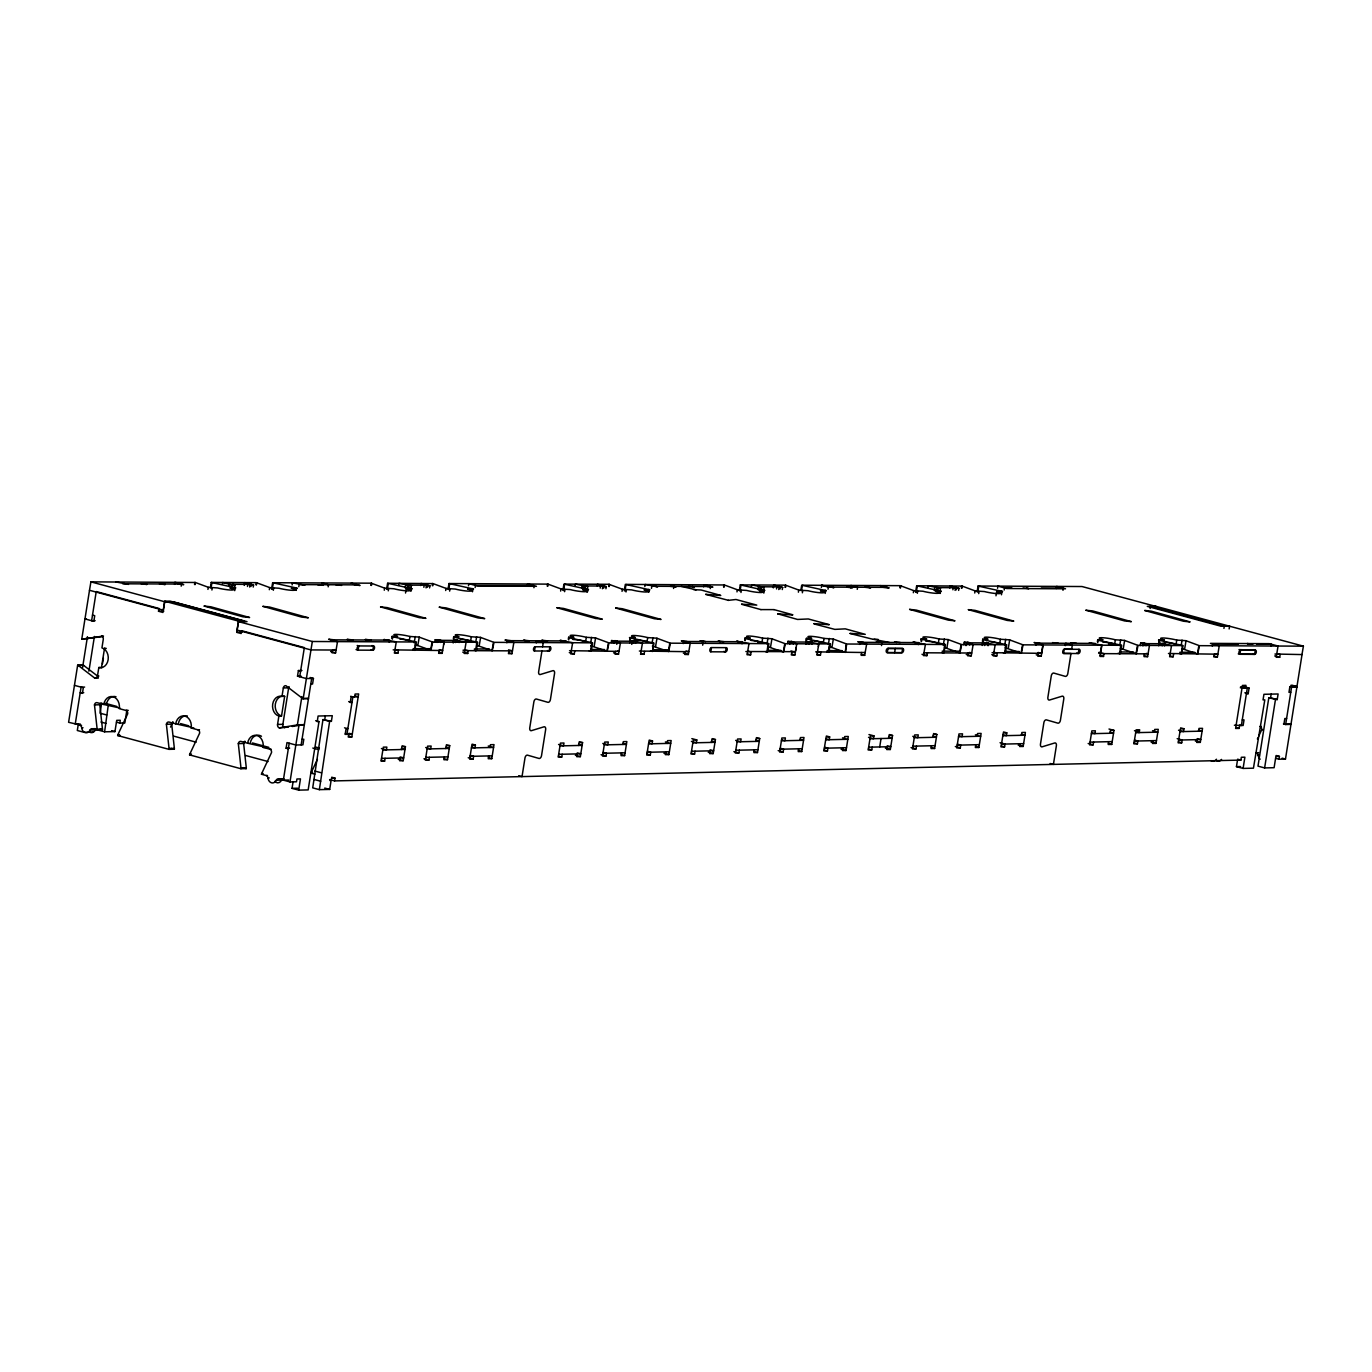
<?xml version="1.0" encoding="UTF-8"?>
<svg xmlns="http://www.w3.org/2000/svg" width="1372" height="1372" viewBox="0 0 1372 1372"><rect width="100%" height="100%" fill="white"/><g stroke="black" fill="none" stroke-linecap="round" stroke-linejoin="round"><path stroke-width="1.5" d="M97.961 730.024L104.615 731.808L108.337 704.693M329.589 779.57L334.562 780.908L335.008 778.113L331.475 778.181L329.692 789.415L319.367 789.655L312.713 787.871L322.969 719.58L331.389 721.329L332.281 715.704L318.098 716.03L317.224 721.655L318.99 721.603L308.168 789.912L298.702 790.135L292.047 788.334L293.059 782.023M319.367 789.655L329.623 721.363L331.389 721.329M98.492 676.773L83.572 665.334A2.864 2.264 88.7 0 0 82.972 665.06L77.655 665.18L68.6 722.307L81.565 725.325M103.483 636.008L82.423 639.163A2.864 2.264 88.7 0 1 81.771 639.112L89.506 590.286M82.56 667.615L87.448 636.711M78.307 724.193L77.312 730.504L83.949 732.288L93.416 732.065M88.906 671.217L94.411 636.454M77.655 665.18A2.864 2.264 88.7 0 1 78.273 665.454L94.822 678.162A2.864 2.264 88.7 0 0 97.481 675.95L98.818 667.529A10.05 7.906 88.7 0 0 108.131 659.795A10.05 7.906 88.7 0 0 101.94 647.893L103.26 639.472A2.864 2.264 88.7 0 0 101.494 636.059M98.818 667.529L101.477 667.478L104.598 647.824M102.471 663.808L103.363 658.2M101.7 702.91L100.07 713.2L106.707 714.984M104.615 731.808L114.939 731.585L116.723 720.351L120.273 720.266L119.827 723.078L116.5 722.187M124.835 722.975L126.859 710.199M164.726 601.228L238.522 621.104L243.839 620.984L170.042 601.108L164.726 601.228L162.942 612.461L158.517 611.26L158.963 608.448L96.229 591.555L91.615 620.744L95.148 620.659M299.713 676.79L304.344 647.601L241.609 630.708L241.163 633.521L236.739 632.321L238.522 621.104M288.446 727.109L279.322 727.863A2.864 2.264 88.7 0 1 277.556 724.45L278.893 716.03A10.05 7.906 88.7 0 1 272.685 704.128A10.05 7.906 88.7 0 1 281.997 696.376L284.656 696.324L281.534 715.978L278.893 716.03M281.997 696.376L283.335 687.955A2.864 2.264 88.7 0 1 285.993 685.743L302.56 698.451A2.881 2.264 88.7 0 0 303.161 698.742L308.477 698.622A2.881 2.264 88.7 0 1 307.86 698.331L302.56 698.451M284.639 727.726A2.864 2.264 88.7 0 1 282.872 724.33L288.652 687.835A2.864 2.264 88.7 0 1 289.098 686.617M288.309 748.82L286.096 748.22L286.988 742.595L295.838 745.013L302.92 744.842L303.812 739.234L302.046 739.268M310.792 684.062L312.559 684.028L313.451 678.42L306.368 678.574L297.518 676.173L298.393 670.548L301.943 670.479M289.2 743.212L283.352 780.154L288.669 780.033M297.347 725.222L301.874 696.599M244.782 741.549A2.864 2.264 88.7 0 0 243.633 743.504L246.291 767.771A2.864 2.264 88.7 0 1 246.257 768.612L240.94 768.732A2.864 2.264 88.7 0 0 240.975 767.891L238.316 743.624A2.864 2.264 88.7 0 1 240.975 741.412L247.612 743.212A10.05 7.906 88.7 0 1 256.924 735.478A10.05 7.906 88.7 0 1 263.115 747.38L269.752 749.163A2.864 2.264 88.7 0 1 271.519 752.576L261.709 773.482A2.881 2.264 88.7 0 0 261.486 774.254L266.151 775.523A2.864 2.264 88.7 0 1 267.952 777.958A5.745 4.51 88.7 0 0 271.536 782.812A5.745 4.51 88.7 0 0 276.304 780.205A2.864 2.264 88.7 0 1 278.688 778.884L289.989 781.937L299.045 724.793A2.864 2.264 88.7 0 0 298.393 724.742L279.322 727.863M303.161 698.742L312.319 641.496L416.265 641.993L414.841 650.414L415.562 641.822L391.723 636.505L397.623 636.437A10.05 1.252 9.6 0 1 396.045 634.379A10.05 1.252 9.6 0 1 409.954 636.488L419.026 637.071L432.643 642.062L477.662 642.268L476.238 650.688L474.095 650.225M321.528 585.055L321.871 582.963L328.508 584.746L328.182 586.856M301.154 744.859L311.684 678.437M298.702 790.135L300.468 778.902L296.935 778.987L296.489 781.783L289.989 781.937M324.752 719.528L325.335 715.79M348.728 734.277L348.282 737.09L351.815 737.004L358.641 693.958L355.091 694.043L354.645 696.856M381.416 748.546L386.407 749.884L386.853 747.088L383.303 747.157L381.073 761.203L384.623 761.117L385.069 758.304M400.127 757.961L399.681 760.774L403.214 760.688L405.443 746.66L402.116 745.768M401.464 749.541L401.893 746.745L405.443 746.66M425.697 747.534L430.688 748.872L431.134 746.059L427.584 746.145L425.354 760.174L428.904 760.105L429.35 757.293M444.408 756.95L443.962 759.762L447.495 759.676L449.724 745.631L446.397 744.739M445.746 748.529L446.192 745.716L449.724 745.631M471.642 746.968L474.969 747.86L475.415 745.047L471.865 745.133L469.653 759.162L473.186 759.076L473.632 756.281L470.304 755.389M488.689 755.938L488.243 758.733L491.793 758.647L494.006 744.619L490.473 744.704L490.027 747.517M536.28 642.902L536.624 640.793L543.261 642.576L542.592 646.795M541.923 650.997L538.63 671.817A2.864 1.732 -74.9 0 0 540.259 674.527L552.933 670.668A2.864 1.732 -74.9 0 1 554.562 673.395L550.429 699.514A2.864 1.732 -74.9 0 1 547.925 702.327L536.383 699.017A2.864 1.732 -74.9 0 0 533.88 701.829L529.746 727.949A2.864 1.732 -74.9 0 0 531.358 730.676L544.049 726.8A2.864 1.732 -74.9 0 1 545.662 729.527L541.528 755.646A2.864 1.732 -74.9 0 1 539.024 758.459L527.483 755.149A2.864 1.732 -74.9 0 0 524.979 757.979L522.029 776.603L518.719 775.712M558.558 744.482L563.532 745.819L563.978 743.007L560.428 743.092L558.215 757.121L561.748 757.052L562.194 754.24M577.252 753.897L576.806 756.709L580.356 756.624L582.568 742.578L579.258 741.686M578.59 745.476L579.035 742.664L582.568 742.578M602.84 743.452L607.813 744.807L608.259 741.995L604.709 742.081L602.497 756.109L606.03 756.023L606.475 753.228L603.165 752.336M621.533 752.885L621.087 755.68L624.637 755.595L626.85 741.566L623.317 741.652L622.871 744.447M648.785 742.887L652.094 743.778L652.54 740.983L649.007 741.052L646.778 755.097L650.311 755.012L650.757 752.199L647.447 751.307M665.814 751.856L665.369 754.669L668.919 754.583L671.148 740.554L667.598 740.623L667.152 743.435M691.402 741.429L696.376 742.767L696.822 739.954L693.289 740.04L691.059 754.068L694.609 754L695.055 751.187M710.096 750.844L709.65 753.64L713.2 753.571L715.429 739.525L712.102 738.633M711.433 742.423L711.879 739.611L715.429 739.525M735.684 740.4L740.657 741.755L741.103 738.942L737.57 739.028L735.341 753.057L738.891 752.971L739.337 750.175M754.394 749.815L753.948 752.628L757.481 752.542L759.711 738.513L756.384 737.622M755.715 741.395L756.161 738.599L759.711 738.513M781.628 739.834L784.938 740.726L785.384 737.93L781.851 737.999L779.622 752.045L783.172 751.959L783.618 749.146L780.291 748.255M798.676 748.803L798.23 751.616L801.763 751.53L803.992 737.501L800.442 737.57L799.996 740.383M850.554 587.816L850.932 585.45L857.586 587.233L857.243 589.343M825.91 738.822L829.237 739.714L829.666 736.901L826.133 736.987L823.903 751.016L827.453 750.947L827.899 748.134L824.572 747.243M842.957 747.791L842.511 750.587L846.044 750.518L848.273 736.472L844.723 736.558L844.277 739.371M868.527 737.347L873.518 738.702L873.964 735.889L870.414 735.975L868.184 750.004L871.735 749.918L872.18 747.123M879.709 746.951L881.047 738.513M887.238 746.762L886.792 749.575L890.325 749.489L892.555 735.461L889.228 734.569M888.576 738.342L889.022 735.546L892.555 735.461M912.809 736.335L917.799 737.673L918.245 734.878L914.695 734.946L912.483 748.992L916.016 748.906L916.462 746.094M931.519 745.751L931.073 748.563L934.624 748.477L936.836 734.449L933.526 733.54M932.857 737.33L933.303 734.517L936.836 734.449M958.754 735.769L962.081 736.661L962.527 733.848L958.977 733.934L956.764 747.963L960.297 747.894L960.743 745.082L957.416 744.19M975.801 744.739L975.355 747.534L978.905 747.466L981.117 733.42L977.584 733.505L977.138 736.318M1003.035 734.74L1006.362 735.649L1006.808 732.837L1003.258 732.922L1001.046 746.951L1004.578 746.865L1005.024 744.07L1000.051 742.715M1020.082 743.71L1019.636 746.522L1023.186 746.437L1025.399 732.408L1021.866 732.494L1021.42 735.289M1065.307 645.646L1065.684 643.279L1072.321 645.063L1071.669 649.282L1064.449 649.248A2.161 1.286 -74.9 0 0 1062.768 651.34A2.161 1.286 -74.9 0 0 1063.746 653.449L1071 653.484L1067.81 673.549A2.864 1.732 -74.9 0 1 1065.324 676.379L1053.765 673.069A2.864 1.732 -74.9 0 0 1051.278 675.882L1047.882 697.319A2.864 1.732 -74.9 0 0 1049.494 700.046L1062.185 696.17A2.864 1.732 -74.9 0 1 1063.797 698.897L1060.402 720.334A2.864 1.732 -74.9 0 1 1057.898 723.164L1046.356 719.854A2.864 1.732 -74.9 0 0 1043.869 722.667L1040.473 744.104A2.864 1.732 -74.9 0 0 1042.085 746.831L1054.776 742.955A2.864 1.732 -74.9 0 1 1056.389 745.682L1053.422 764.393L1050.112 763.501M1091.615 732.717L1094.925 733.608L1095.371 730.796L1091.838 730.882L1089.608 744.91L1093.141 744.842L1093.587 742.029M1108.645 741.686L1108.199 744.482L1111.749 744.413L1113.978 730.367L1108.988 729.029M1109.982 733.265L1110.428 730.453L1113.978 730.367M1150.13 608.499L1150.473 606.39L1155.79 606.27L1303.4 646.161L1301.977 654.581M1155.447 608.362L1155.79 606.27M1135.896 731.688L1139.206 732.597L1139.652 729.784L1136.119 729.87L1133.889 743.898L1137.439 743.813L1137.868 741.017L1134.558 740.108M1152.926 740.657L1152.48 743.47L1156.03 743.384L1158.26 729.355L1154.709 729.441L1154.264 732.236M1178.514 730.23L1183.487 731.568L1183.933 728.755L1180.4 728.841L1178.171 742.887L1181.721 742.801L1182.167 739.988L1177.176 738.65M1197.207 739.645L1196.778 742.458L1200.311 742.372L1202.541 728.343L1198.991 728.412L1198.545 731.225M1223.927 628.376L1224.27 626.267L1229.586 626.147L1229.141 628.942M1240.545 686.823L1245.519 688.161L1245.965 685.348L1242.432 685.434L1235.606 728.463L1239.156 728.395L1239.602 725.582M1275.651 758.322L1278.978 759.213L1279.424 756.401L1275.874 756.487L1274.108 767.703L1264.624 767.926L1257.987 766.142L1268.808 697.833L1277.212 699.583L1278.104 693.975L1263.938 694.301L1263.046 699.909L1264.812 699.874L1253.442 768.183L1243.101 768.423L1236.464 766.639L1237.458 760.311M1246.411 693.735L1248.177 693.683L1249.069 688.075L1244.078 686.737M334.562 780.908L1240.888 760.088L1241.334 757.275L1244.884 757.19L1243.101 768.423M1268.808 697.833L1270.575 697.799L1271.175 694.043M1264.624 767.926L1275.446 699.617M1274.965 654.015L1302.028 654.581L1296.952 686.549L1289.869 686.72L1288.977 692.328L1290.76 692.294M1283.437 723.919L1285.65 724.519L1291.584 687.08L1296.9 686.96L1285.478 759.059L1278.978 759.213M443.619 644.754L443.791 643.691M443.979 642.645L435.216 639.729L434.855 641.839M597.163 585.827L597.42 584.249L606.287 586.633L605.927 588.742M745.888 651.529L795.434 651.666M795.794 649.556L795.623 650.62M796.154 647.464L795.966 648.51M818.552 645.457L818.364 646.504M195.287 582.483L90.912 581.865L89.489 590.286L163.285 610.163L164.709 601.742L173.232 601.793L247.029 621.67L238.505 621.619L237.082 630.04L310.895 649.916L336.071 650.036L334.408 649.591M174.553 584.369L174.896 582.26L183.728 584.644L178 584.043M181.19 586.153L181.55 584.06L122.76 583.786M194.515 584.472L194.875 582.363M195.081 584.626L195.441 582.534L208.493 587.353L217.548 587.936A10.05 1.252 9.6 0 0 231.474 590.046A10.05 1.252 9.6 0 0 229.896 587.988L235.795 587.885L211.237 582.431L210.345 587.696M207.927 589.411L208.287 587.302M211.065 587.868L211.957 582.603M211.905 590.011L212.266 587.902M228.953 586.393L229.313 584.283L251.35 584.386L251.007 586.496M230.993 588.039L231.525 584.866L235.058 584.884L234.698 586.993M232.485 586.393L232.846 584.301L235.058 584.884M234.372 589.531L234.732 587.422M234.732 590.646L235.178 588.022M244.233 585.398L244.713 582.586L253.58 584.987L253.22 587.079M247.475 586.479L247.835 584.369L253.58 584.987M249.687 587.062L250.047 584.969M255.912 584.746L256.667 582.774M256.478 584.918L256.821 582.826L269.89 587.645L278.945 588.228A10.05 1.252 9.6 0 0 292.871 590.337A10.05 1.252 9.6 0 0 291.293 588.279L297.192 588.176L273.302 582.877L272.273 589.205M269.324 589.703L269.684 587.593M271.57 589.034L272.634 582.723L371.229 583.186L384.846 588.194L393.901 588.76A10.05 1.252 9.6 0 0 407.827 590.886A10.05 1.252 9.6 0 0 406.249 588.828L412.149 588.725L387.641 583.272L433.02 583.597M273.302 590.303L273.663 588.194M292.116 584.918L292.476 582.826L304.841 585.227L302.629 584.626M295.769 589.823L296.129 587.713M296.215 590.406L296.575 588.296M298.77 586.719L299.13 584.609L357.903 584.884M332.556 650.019L332.093 652.832L335.608 652.849L337.512 641.616L328.645 639.232L334.374 639.849M370.869 585.295L371.229 583.186M371.435 585.467L371.795 583.357M384.28 590.234L384.64 588.125M386.612 589.051L387.607 583.272M387.333 589.223L388.31 583.443M388.259 590.835L388.619 588.742M398.669 585.432L399.029 583.323L411.411 585.724L411.051 587.833M389.288 642.216L389.648 640.107L330.875 639.832M391.963 638.512L392.323 636.402M392.426 639.095L392.769 636.985M405.203 587.919L405.666 585.107L427.704 585.209L427.361 587.319M396.268 641.89L394.399 653.123L397.914 653.141L398.395 650.328L395.067 649.436M405.529 593.03L406.249 588.828M407.535 587.816L407.878 585.707M408.839 587.233L409.199 585.124L411.411 585.724M410.64 590.886L411.086 588.262M411.188 590.955L411.531 588.845M409.954 636.488L409.25 640.707A10.05 1.252 9.6 0 0 399.681 638.906M420.707 585.535L421.067 583.426L429.933 585.81L429.573 587.919M414.173 642.833L415.253 636.505M423.828 587.302L424.188 585.192L429.933 585.81M426.04 587.902L426.4 585.793M432.077 641.89L430.654 650.311L417.808 645.543L419.232 637.123M432.266 585.587L432.626 583.477M432.832 585.758L433.175 583.649L446.243 588.468L455.298 589.051A10.05 1.252 9.6 0 0 469.224 591.16A10.05 1.252 9.6 0 0 467.646 589.103L473.546 589L448.987 583.546L448.009 589.343M432.643 642.062L430.911 650.397M445.677 590.526L446.037 588.417M437.068 642.439L437.428 640.33L459.466 640.432L459.106 642.542M438.388 641.856L438.731 639.746L440.944 640.347L440.601 642.456M448.713 589.514L449.707 583.717M439.109 650.517L438.628 653.329L442.161 653.346L444.065 642.113M449.656 591.126L450.016 589.034M453.36 638.803L453.72 636.694L459.003 636.711A10.05 1.252 9.6 0 1 457.425 634.653A10.05 1.252 9.6 0 1 471.351 636.78L480.406 637.345L493.474 642.182L492.051 650.602L476.821 645.355M453.189 642.971L453.72 639.815L466.103 642.216L464.199 653.449L467.732 653.466L468.212 650.654L464.885 649.762M453.806 639.386L453.72 636.694M455.59 642.525L455.933 640.415L453.72 639.815M456.893 641.942L457.253 639.832M468.487 585.758L468.83 583.649L547.994 584.129M472.122 590.646L472.483 588.554M472.483 591.761L472.928 589.137M475.124 587.542L475.484 585.432L534.257 585.673L533.914 587.731M466.531 640.964L470.647 640.981L471.351 636.78M475.655 642.593L476.65 636.797M475.57 650.534L476.959 642.096L454.166 637.277M479.188 645.835L480.612 637.414M589.068 650.757L591.16 651.22L592.618 642.816L494.023 642.353L492.239 650.671M506.868 642.765L507.228 640.655L566.001 640.93M508.926 650.843L508.446 653.655L511.979 653.672L513.848 642.439L504.999 640.055L510.727 640.673M527.277 585.947L527.62 583.889L536.452 586.307L477.662 586.033L468.812 583.649L448.987 583.546M534.48 650.98A2.161 1.286 -74.9 0 1 533.519 648.87A2.161 1.286 -74.9 0 1 535.2 646.761L549.863 646.829A2.161 1.286 -74.9 0 1 550.858 648.939A2.161 1.286 -74.9 0 1 549.177 651.031L534.48 650.98L535.183 646.761M547.222 586.118L547.582 584.009M547.788 586.29L548.148 584.18L561.199 589.017L570.255 589.583A10.05 1.252 9.6 0 0 584.18 591.709A10.05 1.252 9.6 0 0 582.603 589.651L588.502 589.548L564.612 584.249L563.583 590.577M549.863 646.829L549.16 651.031L547.497 650.585M560.634 591.075L560.994 588.965M562.88 590.406L563.961 584.095L608.979 584.301L622.596 589.308L631.652 589.874A10.05 1.252 9.6 0 0 645.577 592.001A10.05 1.252 9.6 0 0 644 589.943L649.899 589.84L626.009 584.541L624.98 590.869M564.612 591.675L564.972 589.566M575.022 586.256L575.383 584.146L587.765 586.547L587.405 588.657M568.317 639.335L568.677 637.243L573.976 637.26A10.05 1.252 9.6 0 1 572.398 635.202A10.05 1.252 9.6 0 1 586.307 637.311L595.379 637.894L608.431 642.713L607.007 651.151L590.749 645.783M568.78 639.935L568.677 637.243M581.677 588.039L582.02 585.93L604.074 586.033L603.714 588.142M583.786 589.171L584.232 586.53M585.192 588.056L585.552 585.947L587.765 586.547M562.451 640.913L560.239 640.312L572.656 642.713L570.752 653.947L574.285 653.964L574.748 651.151M586.907 592.241L587.439 589.085M587.542 591.778L587.885 589.668M586.307 637.311L585.604 641.53A10.05 1.252 9.6 0 0 572.93 639.455M590.715 642.611L591.606 637.345M600.181 588.125L600.542 586.015L606.287 586.633M590.492 651.065L591.915 642.645L569.14 637.826M602.394 588.725L602.754 586.616M594.162 646.366L595.585 637.946M608.619 586.41L608.979 584.301M609.185 586.581L609.545 584.472M652.369 646.092L668.404 651.426L669.828 643.005L656.776 638.186L647.704 637.603A10.05 1.252 9.6 0 0 633.795 635.493A10.05 1.252 9.6 0 0 635.356 637.551L629.456 637.654L653.312 642.936L652.54 651.511L653.981 643.091L608.997 642.885L607.196 651.203M611.209 642.662L611.569 640.553L617.297 641.17L616.765 644.326M622.03 591.349L622.391 589.257M613.421 643.262L613.781 641.153L635.819 641.256L635.459 643.365M614.742 642.679L615.085 640.57M624.277 590.697L625.34 584.386L724.347 584.969M615.462 651.357L614.999 654.152L618.515 654.17L620.418 642.953L611.569 640.553M626.009 591.967L626.369 589.857M629.714 639.626L630.074 637.517M629.731 642.748L630.074 640.655L633.607 640.655L642.456 643.056L640.553 654.273L644.085 654.29L644.566 651.494M630.177 640.21L630.52 638.117M631.755 644.394L632.286 641.239L630.074 640.655M633.247 642.765L633.607 640.655M644.84 586.581L645.2 584.472L657.634 586.873L655.422 586.273M648.39 592.001L648.836 589.377M648.939 592.069L649.282 589.96M651.477 588.365L651.837 586.256L710.61 586.547L710.267 588.588M647.704 637.603L647.001 641.822A10.05 1.252 9.6 0 0 634.327 639.746M652.112 642.902L653.003 637.637M655.542 646.658L656.982 638.237M673.566 588.468L673.926 586.376L676.139 586.959L670.411 586.358M765.422 651.597L767.514 652.06L768.972 643.639L670.376 643.176L668.661 651.511M683.222 643.588L683.582 641.479L742.372 641.719L742.012 643.777M685.28 651.683L684.8 654.478L688.332 654.495L690.202 643.279L681.352 640.895L687.08 641.496M703.63 586.804L703.973 584.746L712.891 587.13L707.146 586.53M702.67 645.2L703.39 640.998L705.602 641.582M710.816 651.803L711.536 647.584L726.234 647.653A2.161 1.286 -74.9 0 1 727.211 649.762A2.161 1.286 -74.9 0 1 725.531 651.872L710.85 651.803A2.161 1.286 -74.9 0 1 709.873 649.693A2.161 1.286 -74.9 0 1 711.553 647.601M723.576 586.942L723.936 584.849M724.142 587.113L724.502 585.021L737.553 589.84L746.608 590.423A10.05 1.252 9.6 0 0 760.534 592.533A10.05 1.252 9.6 0 0 758.956 590.475L764.856 590.372L740.314 584.918L739.319 590.715M726.234 647.653L725.514 651.872L723.85 651.426M736.987 591.898L737.347 589.788M740.04 590.886L741.017 585.089M740.966 592.498L741.326 590.389M751.393 587.079L751.736 584.969L764.118 587.37L763.758 589.48M744.687 640.175L745.03 638.066L750.33 638.083A10.05 1.252 9.6 0 1 748.752 636.025A10.05 1.252 9.6 0 1 762.661 638.152L771.733 638.717L784.784 643.554L783.361 651.974L767.583 646.658M745.133 640.758L745.03 638.066M757.91 589.566L758.39 586.77L780.428 586.873L780.068 588.982M760.054 590.526L760.603 587.353M761.546 588.88L761.906 586.787L764.118 587.37M738.805 641.736L736.593 641.153L749.009 643.519L747.105 654.787L750.638 654.804L751.101 651.992L747.791 651.1M763.432 592.018L763.792 589.909M763.81 593.133L764.255 590.509M757.841 642.336L761.957 642.353L762.661 638.152M773.311 587.885L773.774 585.072L782.64 587.456L782.28 589.566M766.982 643.965L767.96 638.169M776.535 588.948L776.895 586.856L782.64 587.456M766.897 651.906L768.269 643.468L745.493 638.649M778.747 589.548L779.107 587.439M770.515 647.19L771.939 638.769M784.973 587.233L785.744 585.244M785.539 587.405L785.899 585.295L798.95 590.132L808.005 590.715A10.05 1.252 9.6 0 0 821.931 592.824A10.05 1.252 9.6 0 0 820.353 590.766L826.253 590.663L802.363 585.364L801.522 590.646M826.819 651.889L828.894 652.335L830.369 643.931L785.35 643.725L783.549 652.026M787.562 643.502L787.922 641.393L791.438 641.41L793.668 642.01L793.308 644.103M798.384 592.19L798.744 590.08M789.775 644.085L790.135 641.993L812.173 642.096L811.812 644.188M791.095 643.519L791.438 641.41M800.802 590.475L801.694 585.209L900.289 585.673L913.906 590.68L922.962 591.246A10.05 1.252 9.6 0 0 936.887 593.356A10.05 1.252 9.6 0 0 935.31 591.298L941.226 591.195L917.319 585.913L916.307 592.241M791.816 652.18L791.352 654.993L794.868 655.01L796.772 643.777L787.922 641.393M802.363 592.79L802.723 590.68M806.067 640.45L806.427 638.357L811.727 638.374A10.05 1.252 9.6 0 1 810.149 636.316A10.05 1.252 9.6 0 1 824.058 638.426L833.13 639.009L846.181 643.845L845.306 652.437L846.747 644.017L945.325 644.48L943.902 652.9L944.622 644.308L920.784 639.06L926.683 638.923A10.05 1.252 9.6 0 1 925.105 636.865A10.05 1.252 9.6 0 1 939.031 638.975L948.086 639.558L961.137 644.377L959.714 652.798L944.485 647.567M805.981 644.103L806.427 641.479L818.81 643.88L816.923 655.113L820.439 655.13L820.919 652.317L817.592 651.426M806.53 641.05L806.427 638.357M808.297 644.171L808.64 642.079L806.427 641.479M809.514 644.12L809.96 641.496M821.382 587.405L821.725 585.312L828.379 587.096L887.152 587.37M824.829 592.31L825.189 590.2M825.189 593.424L825.635 590.783M828.019 589.205L828.379 587.096M819.238 642.628L823.354 642.645L824.058 638.426M828.379 644.257L829.357 638.46M828.242 652.18L829.666 643.76L806.873 638.94M844.758 652.266L831.895 647.481L833.336 639.06M859.592 644.411L859.935 642.319L918.726 642.593L918.365 644.634M861.633 652.506L861.153 655.319L864.686 655.336L866.641 644.103L857.792 641.719L863.52 642.336M881.51 645.577L882.042 642.422L876.296 641.804L878.509 642.405M899.929 587.782L900.289 585.673M900.495 587.953L900.855 585.844M894.595 652.66L895.333 648.459M913.34 592.721L913.701 590.612M915.587 592.069L916.668 585.758L962.098 586.084M917.319 593.321L917.679 591.229M927.746 587.902L928.089 585.81L940.472 588.211L940.112 590.303M921.041 640.998L921.384 638.889M921.487 641.582L921.847 639.472M934.263 590.406L934.744 587.593L956.781 587.696L956.421 589.806M936.51 590.817L936.956 588.194M937.899 589.72L938.259 587.61L940.472 588.211M915.261 642.576L913.049 641.976L925.431 644.377L923.459 655.61L926.992 655.627L927.455 652.815M939.7 593.373L940.352 590.8M940.249 593.441L940.609 591.332M939.031 638.975L938.311 643.194A10.05 1.252 9.6 0 0 925.637 641.101M949.784 588.022L950.127 585.913L958.994 588.296L958.634 590.406M943.25 645.32L944.313 638.992M952.888 589.788L953.248 587.679L958.994 588.296M955.101 590.389L955.461 588.279M946.869 648.03L948.292 639.609M961.326 588.073L961.686 585.964M961.892 588.245L962.252 586.136L975.303 590.955L984.359 591.538A10.05 1.252 9.6 0 0 998.284 593.647A10.05 1.252 9.6 0 0 996.707 591.589L1002.606 591.486L978.064 586.033L977.07 591.829M1003.172 652.712L1005.264 653.175L1006.722 644.754L961.703 644.548L959.937 652.866M963.83 644.857L964.276 642.216L967.809 642.233L970.021 642.833L969.661 644.943M966.008 645.629L966.488 642.816L988.526 642.919L988.063 645.732M974.737 593.013L975.098 590.903M967.449 644.343L967.809 642.233M977.79 592.001L978.768 586.204M968.186 653.003L967.706 655.816L971.239 655.833L973.125 644.6L964.276 642.216M978.716 593.613L979.076 591.504M982.421 641.29L982.781 639.181L988.08 639.198A10.05 1.252 9.6 0 1 986.502 637.14A10.05 1.252 9.6 0 1 1000.411 639.266L1009.483 639.832L1022.534 644.668L1021.111 653.089L1005.093 647.755M982.249 645.457L982.781 642.302L995.18 644.703L993.277 655.936L996.792 655.953L997.273 653.141L993.945 652.249M982.884 641.873L982.781 639.181M984.564 645.526L985.01 642.902L982.781 642.302M985.953 644.428L986.314 642.319M995.986 595.808L996.707 591.589M997.547 588.245L997.907 586.136L1082.011 586.53L1155.807 606.407L1147.284 606.355L1221.08 626.232L1229.604 626.284M1001.183 593.133L1001.543 591.023M1001.457 594.779L1001.989 591.624M1004.184 590.029L1004.544 587.919L1011.901 587.953M1000.411 639.266L999.708 643.468A10.05 1.252 9.6 0 0 990.138 641.684M1004.63 645.612L1005.71 639.283M1004.63 653.021L1006.019 644.583L983.227 639.764M1008.266 648.321L1009.689 639.884M1118.129 653.244L1120.221 653.707L1121.679 645.303L1023.1 644.84L1021.3 653.158M1036.117 645.252L1036.477 643.142L1095.268 643.417M1038.175 653.329L1037.695 656.142L1041.228 656.159L1043.132 644.926L1036.477 643.142M992.076 652.678L1041.485 653.346L1042.909 644.926L1034.059 642.542L1039.804 643.159M1056.32 588.519L1056.68 586.41L1065.512 588.794L1006.739 588.519L997.873 586.136L978.064 586.033M1062.974 590.303L1063.317 588.194L1041.279 588.073M1078.941 649.316L1078.221 653.518L1076.557 653.072M1097.394 641.822L1097.737 639.712L1103.037 639.746A10.05 1.252 9.6 0 1 1101.459 637.688A10.05 1.252 9.6 0 1 1115.385 639.798L1124.44 640.381L1137.491 645.2L1136.067 653.621L1120.307 648.321M1097.84 642.405L1097.737 639.712M1098.595 653.175L1100.258 653.621L1101.682 645.2M1091.529 643.399L1089.299 642.799L1101.905 645.2L1100.001 656.433L1103.517 656.451L1103.997 653.638L1099.023 652.3M1108.49 643.983L1114.664 644.017L1115.385 639.798M1119.689 645.612L1120.667 639.832M1119.552 653.552L1120.975 645.132L1098.2 640.312M1123.222 648.853L1124.646 640.432M1181.961 648.647L1197.464 653.912L1198.888 645.492L1185.837 640.673L1176.764 640.089A10.05 1.252 9.6 0 0 1162.856 637.98A10.05 1.252 9.6 0 0 1164.434 640.038L1158.517 640.141L1182.372 645.423L1181.618 653.998L1183.041 645.577L1138.057 645.372L1136.29 653.707M1140.183 645.68L1140.629 643.039L1144.162 643.056L1146.375 643.657L1146.014 645.766M1142.499 645.749L1142.842 643.639L1164.879 643.742L1164.536 645.852M1143.716 645.697L1144.162 643.056M1144.54 653.844L1144.059 656.639L1147.592 656.656L1149.479 645.423L1140.629 643.039M1158.774 642.113L1159.134 640.004M1158.705 645.766L1159.151 643.125L1171.534 645.526L1169.63 656.759L1173.163 656.776L1173.626 653.981M1159.237 642.696L1159.597 640.604M1161.089 645.303L1161.364 643.725L1159.151 643.125M1162.221 645.783L1162.667 643.142M1176.764 640.089L1176.061 644.308A10.05 1.252 9.6 0 0 1163.953 642.268M1181.172 645.372L1182.064 640.124M1184.619 649.145L1186.043 640.724M1303.4 646.161L1199.454 645.663L1197.722 653.998M1212.299 646.075L1212.659 643.965L1238.367 644.085M1214.34 654.17L1213.877 656.965L1217.393 656.982L1219.262 645.766L1210.413 643.382L1269.186 643.657L1278.069 646.041L1276.183 657.274L1279.699 657.274L1280.179 654.478L1276.852 653.587M1253.665 649.693L1255.329 650.139L1254.574 654.358L1239.876 654.29L1240.597 650.071L1255.329 650.139A2.161 1.286 -74.9 0 1 1256.289 652.249A2.161 1.286 -74.9 0 1 1254.608 654.341L1238.247 653.844M1271.072 646.349L1271.432 644.24L1256.735 644.171M222.401 584.06L222.676 582.483L231.525 584.866M463.016 650.191L464.765 650.122M172.666 722.324A2.864 2.264 88.7 0 0 171.706 724.142L174.364 748.409A2.864 2.264 88.7 0 1 174.33 749.232L169.013 749.352L117.649 735.529A2.881 2.264 88.7 0 1 117.872 734.74L127.682 713.834A2.864 2.264 88.7 0 0 125.915 710.439L119.278 708.638A10.05 7.906 88.7 0 0 113.087 696.736A10.05 7.906 88.7 0 0 103.775 704.471L97.138 702.687A2.864 2.264 88.7 0 0 94.479 704.899L97.138 729.167A2.864 2.264 88.7 0 1 97.103 729.99L102.42 729.87A2.864 2.264 88.7 0 0 102.454 729.047L99.796 704.762A2.864 2.264 88.7 0 1 100.568 703.133M170.54 727.091L172.992 721.861M240.94 768.732L189.576 754.892A2.881 2.264 88.7 0 1 189.799 754.12L199.609 733.197A2.864 2.264 88.7 0 0 197.842 729.801L191.188 728.018A10.05 7.906 88.7 0 0 184.997 716.098A10.05 7.906 88.7 0 0 175.702 723.833L169.048 722.049A2.864 2.264 88.7 0 0 166.389 724.262L169.048 748.529A2.864 2.264 88.7 0 1 169.013 749.352M243.684 743.847L244.902 741.223M314.874 774.168L311.084 773.139A2.864 2.264 88.7 0 1 311.307 772.367L317.429 759.299M1257.387 738.959L1258.004 737.656M1258.621 736.352L1261.691 729.818A2.864 2.264 88.7 0 0 1260.113 726.474M720.54 595.499L705.825 594.35M741.617 604.16L756.778 605.103L735.975 599.495L728.12 600.37M829.1 624.586L808.297 618.961L797.526 619.441L777.873 613.867M813.939 623.625L829.048 624.706M850.091 633.367L865.252 634.327L845.289 628.856L834.845 629.388L814.934 624.157M696.204 589.788L701.126 589.994L720.626 595.362M873.398 639.301L889.399 642.456M777.821 614.056L778.936 613.867M874.479 639.06L878.183 639.455M81.771 639.112L103.003 636.557M292.27 726.491L303.709 724.622A2.864 2.264 88.7 0 1 304.361 724.673L298.393 724.742M705.671 594.368L728.532 600.37M158.517 611.26L163.834 611.14M86.299 618.892L84.978 618.926L93.828 621.31L94.719 615.702L92.507 615.102M236.739 632.321L242.055 632.2M78.273 665.454L83.572 665.334M97.481 675.95L98.818 675.933M94.822 678.162L98.372 678.077M297.518 676.173L301.051 676.087M84.635 687.08L81.085 687.166L75.237 724.107L80.228 723.987M83.743 692.688L80.211 692.757L82.423 693.357L83.315 687.749L74.448 685.365M283.335 687.955L288.652 687.835M103.775 704.471L119.999 708.055M94.479 704.899L99.796 704.762M125.915 710.439L128.248 710.387M1249.069 688.075L1240.322 687.784M119.827 723.078L124.08 722.975M175.702 723.833L191.909 727.434M166.389 724.262L171.706 724.142M79.919 725.359A2.864 2.264 88.7 0 1 81.703 727.795L83.023 727.76M81.703 727.795A5.745 4.51 88.7 0 0 85.287 732.665A5.745 4.51 88.7 0 0 90.055 730.041A2.864 2.264 88.7 0 1 92.439 728.738L95.423 728.669M277.556 724.45L282.872 724.33M97.138 729.167L102.454 729.047M90.055 730.041L95.371 729.921A2.864 2.264 88.7 0 1 95.8 729.269M191.188 728.018L193.846 727.949M197.842 729.801L199.489 729.767M117.872 734.74L119.536 734.706M117.649 735.529L119.981 735.478M1286.61 718.499L1284.827 718.534L1283.935 724.142L1291.035 723.987M1242.26 719.923L1244.027 719.888L1243.135 725.496L1234.388 725.222M247.612 743.212L265.774 747.328L263.115 747.38M238.316 743.624L243.633 743.504M169.048 748.529L174.364 748.409M1285.65 724.519L1290.966 724.399L1288.754 723.799M286.096 748.22L289.646 748.134M269.752 749.163L271.073 749.146M1260.251 726.405L1261.245 726.388M1134.455 730.762L1138.211 730.676M189.799 754.12L191.445 754.068M382.857 749.97L404.997 749.455L401.464 748.512M427.138 748.958L449.279 748.443L445.746 747.483M471.419 747.929L493.56 747.431L488.243 745.991M559.982 745.905L582.122 745.39L578.59 744.43M604.28 744.876L626.421 744.379L622.871 743.418M648.562 743.864L670.702 743.35L665.386 741.926M692.843 742.852L714.984 742.338L711.433 741.377M737.124 741.823L759.265 741.326L755.715 740.365M781.405 740.811L803.546 740.297L799.996 739.354M825.687 739.8L847.827 739.285L842.511 737.862M869.968 738.771L892.109 738.273L888.576 737.313M914.249 737.759L936.39 737.244L932.857 736.301M958.531 736.747L980.671 736.232L975.372 734.809M1002.812 735.718L1024.953 735.221L1021.42 734.26M1091.392 733.694L1113.532 733.18L1109.982 732.219M1135.673 732.665L1157.814 732.168L1152.497 730.727M1179.954 731.653L1202.095 731.139L1198.545 730.196M1261.691 729.818L1263.012 729.784M189.576 754.892L191.24 754.857M381.519 758.39L403.66 757.876L400.127 756.932M425.8 757.378L447.941 756.864M470.082 756.349L492.222 755.852M558.661 754.326L580.802 753.811L577.252 752.851M602.943 753.297L625.083 752.799M647.224 752.285L669.365 751.77M691.505 751.273L713.646 750.758L710.096 749.798M735.786 750.244L757.927 749.747M780.068 749.232L802.208 748.718M824.349 748.22L846.49 747.706M868.63 747.191L890.771 746.694L887.238 745.733M912.912 746.179L935.052 745.665M957.21 745.168L979.351 744.653M1001.491 744.139L1023.632 743.641M1090.054 742.115L1112.195 741.6M1134.335 741.086L1156.476 740.588M1178.617 740.074L1200.757 739.559L1197.224 738.616M240.975 767.891L246.291 767.771M261.709 773.482L263.03 773.448M311.307 772.367L312.627 772.333M261.486 774.254L262.824 774.237M311.084 773.139L312.404 773.105M266.151 775.523L267.489 775.489M1256.032 752.679L1258.656 752.713M267.952 777.958L269.272 777.924M1256.323 752.765A2.864 2.264 88.7 0 1 1258.107 755.2L1259.445 755.166M278.688 778.884L283.987 778.764M276.304 780.205L281.603 780.085A2.864 2.264 88.7 0 1 283.318 778.713M292.047 788.334L297.741 788.214M1236.464 766.639L1240.597 766.536M873.089 639.318L850.091 633.521M464.679 650.637L512.425 650.86L508.549 649.831M211.237 582.431L256.272 582.654M740.314 584.918L785.333 585.141M435.216 639.729L438.731 639.746M703.39 640.998L699.857 640.981L702.07 641.564M1238.967 649.625L1255.294 650.139M413.178 648.647L430.328 648.716M474.42 648.939L489.427 649.007M591.675 649.488L604.538 649.539M652.918 649.762L667.924 649.848M768.046 650.311L780.891 650.362M827.127 650.585L842.134 650.654M942.255 651.134L959.388 651.203M1004.939 651.426L1019.259 651.494M1120.821 651.974L1133.632 652.026M1179.851 652.249L1194.841 652.317M865.218 652.523L815.723 651.854M924.008 652.798L971.702 653.021L969.49 652.42M1100.258 653.621L1148.055 653.861L1146.392 653.398M773.997 609.614L760.911 609.597M792.244 615.016L778.936 613.867M829.254 646.984L831.895 647.481M415.15 645.029L417.808 645.543M693.512 589.6L696.153 589.806L681.284 586.41M1179.526 653.535L1181 653.844M941.775 652.42L943.25 652.729M650.465 651.048L651.889 651.357M412.715 649.934L414.173 650.242M760.928 609.597L741.617 604.297M617.331 650.928L618.995 651.374L569.534 650.688M1150.473 606.39L1224.27 626.267M1252.893 644.154L1247.148 643.554L1249.36 644.137M1026.565 588.022L1028.777 588.622L1023.032 588.005M1274.725 655.936L1279.699 657.274M1252.91 653.912L1254.608 654.341M1216.175 653.741L1217.839 654.187L1168.447 653.501M1214.083 656.09L1217.393 656.982M1291.978 685.211L1296.952 686.549M1290.812 685.331L1296.9 686.96M1289.92 686.635L1291.584 687.08M1169.836 655.885L1173.163 656.776M1144.265 655.765L1147.592 656.656M880.292 585.587L889.159 587.971L883.414 587.353M1241.763 686.617L1247.285 688.109L1241.368 725.548L1239.705 725.102M868.425 587.285L870.637 587.885L864.892 587.267M1076.54 643.331L1070.795 642.713L1073.007 643.314M1270.575 697.799L1277.212 699.583M1244.85 692.791L1248.177 693.683M850.211 587.199L852.424 587.799L846.678 587.182M1058.309 643.245L1052.564 642.628L1054.794 643.228M1100.207 655.559L1103.517 656.451M831.689 587.113L833.902 587.696L821.519 585.295M1038.158 652.455L1041.485 653.346M1036.237 654.821L1041.228 656.159M991.819 654.615L996.792 655.953M966.248 654.495L971.239 655.833M1235.829 727.503L1239.156 728.395M692.157 586.461L694.386 587.045L688.641 586.444M900.272 642.508L894.527 641.89L896.739 642.49M773.997 609.614L792.862 614.793M922.001 654.29L926.992 655.627M1180.623 727.863L1183.933 728.755M1276.097 755.509L1279.424 756.401M1282.151 758.167L1285.478 759.059M1195.338 741.034L1200.311 742.372M861.359 654.427L864.686 655.336M1178.394 741.909L1181.721 742.801M1237.578 759.196L1240.888 760.088M1151.057 742.046L1156.03 743.384M817.129 654.221L820.439 655.13M1134.112 742.921L1137.439 743.813M790.924 650.997L795.348 652.197M791.558 654.101L794.868 655.01M1108.422 743.504L1111.749 744.413M723.816 641.667L718.088 641.067L720.3 641.65M1088.168 743.487L1093.141 744.842M747.311 653.912L750.638 654.804M1003.481 731.945L1006.808 732.837M686.017 650.945L688.778 651.7L639.369 651.031M683.342 653.158L688.332 654.495M1018.196 745.099L1023.186 746.437M1001.268 745.974L1004.578 746.865M640.758 653.398L644.085 654.29M975.578 746.574L978.905 747.466M613.541 652.832L618.515 654.17M351.232 583.1L360.081 585.484L354.353 584.866M955.324 746.54L960.297 747.894M339.364 584.798L341.577 585.398L335.831 584.781M547.462 640.844L541.734 640.227L543.947 640.827M931.296 747.586L934.624 748.477M321.134 584.712L323.346 585.312L317.618 584.695M529.249 640.758L523.504 640.141L525.716 640.741M569.294 652.626L574.285 653.964M868.973 734.552L873.964 735.889M911.042 747.568L916.016 748.906M885.352 748.152L890.325 749.489M826.356 736.009L829.666 736.901M868.407 749.026L871.735 749.918M508.652 652.78L511.979 653.672M841.07 749.163L846.044 750.518M462.741 652.129L467.732 653.466M824.126 750.038L827.453 750.947M439.314 649.642L442.642 650.534L393.181 649.865M438.834 652.455L442.161 653.346M396.285 641.89L383.886 639.489L386.098 640.089M798.453 750.638L801.763 751.53M163.011 583.975L165.223 584.558L159.478 583.957M371.109 640.021L365.381 639.403L367.593 640.004M778.181 750.621L783.172 751.959M144.78 583.889L146.993 584.472L141.265 583.872M352.896 639.935L347.15 639.318L349.363 639.918M371.881 645.56L373.544 646.006A2.161 1.286 -74.9 0 1 374.505 648.116A2.161 1.286 -74.9 0 1 372.824 650.208L358.109 650.139L358.829 645.938L373.544 646.006L372.807 650.208L371.143 649.762M394.604 652.249L397.914 653.141M754.171 751.65L757.481 752.542M357.183 645.492L358.847 645.938A2.161 1.286 -74.9 0 0 357.166 648.03A2.161 1.286 -74.9 0 0 358.126 650.139L356.051 649.591M126.275 583.786L128.488 584.386L116.106 581.985M691.848 738.616L696.822 739.954M733.9 751.633L738.891 752.971M90.912 581.865L164.709 601.742M238.505 621.619L312.319 641.496M708.226 752.233L713.2 753.571M330.635 651.511L335.608 652.849M649.213 740.074L652.54 740.983M691.282 753.108L694.609 754M663.945 753.245L668.919 754.583M647.001 754.12L650.311 755.012M621.31 754.703L624.637 755.595M298.393 670.548L300.605 671.148M601.056 754.686L606.03 756.023M310.123 677.511L313.451 678.42M354.868 695.878L358.195 696.77L351.112 696.925L350.22 702.55L351.987 702.498L348.677 701.607M575.365 755.286L580.356 756.624M350.666 696.29L352.878 696.89L346.945 734.312L345.298 733.866M558.438 756.161L561.748 757.052M472.088 744.156L475.415 745.047M488.466 757.756L491.793 758.647M468.212 757.738L473.186 759.076M322.969 719.58L329.623 721.363M344.526 727.812L347.836 728.703L346.07 728.738L345.178 734.363L352.261 734.192L348.951 733.3M315.663 720.712L318.99 721.603M444.185 758.785L447.495 759.676M348.505 736.112L351.815 737.004M423.931 758.767L428.904 760.105M398.24 759.351L403.214 760.688M381.296 760.225L384.623 761.117M315.749 747.071L319.35 748.049M312.816 748.049L318.904 749.678M104.512 703.116L116.843 706.443M180.538 723.593L188.753 725.805M252.448 742.955L268.895 747.38M314.823 771.03L321.46 772.83M331.698 777.221L335.008 778.113M173.678 736.129L196.145 742.183M245.588 755.492L268.055 761.546M100.962 722.049L105.953 723.387M314.051 779.45L320.688 781.234M111.629 730.676L114.939 731.585M324.718 788.077L329.692 789.415M100.053 729.235L102.42 729.87M171.054 748.357L174.33 749.232M242.981 767.72L246.257 768.612M92.439 728.738L97.103 729.99M814.951 624.157L814.025 623.831M1239.911 654.29A2.161 1.286 -74.9 0 1 1238.95 652.18A2.161 1.286 -74.9 0 1 1240.631 650.088M460.392 639.112A10.05 1.252 9.6 0 1 470.647 640.981M751.067 640.415A10.05 1.252 9.6 0 1 761.957 642.353M811.246 640.604A10.05 1.252 9.6 0 1 823.354 642.645M1102.556 641.976A10.05 1.252 9.6 0 1 1114.664 644.017M1216.467 759.231A5.745 4.51 88.7 0 1 1210.859 760.603M1221.56 759.419A5.745 4.51 88.7 0 1 1217.118 760.963A5.745 4.51 88.7 0 1 1216.192 760.517M1260.165 759.213A5.745 4.51 88.7 0 1 1258.141 755.183M330.566 780.016A5.745 4.51 88.7 0 1 330.017 780.599M87.739 639.043A2.864 2.264 88.7 0 1 87.088 638.992M281.603 780.085A5.745 4.51 88.7 0 1 274.709 781.303M95.371 729.921A5.745 4.51 88.7 0 1 89.334 731.928M106.433 704.402A10.05 7.906 88.7 0 1 116.02 696.753M178.36 723.781A10.05 7.906 88.7 0 1 187.381 715.978M250.27 743.144A10.05 7.906 88.7 0 1 261.486 736.25M281.534 715.978A10.05 7.906 88.7 0 1 275.343 704.059A10.05 7.906 88.7 0 1 284.656 696.324M102.043 667.598A10.05 7.906 88.7 0 1 101.477 667.478M105.695 648.236A10.05 7.906 88.7 0 1 106.244 648.51M204.205 606.098L242.947 616.817L249.584 617.503L210.842 606.784L204.239 606.064M262.978 606.373L301.72 617.108L308.357 617.777L269.615 607.059L262.978 606.373M380.559 606.921L419.3 617.657L425.937 618.343L387.196 607.607L380.593 606.887M439.332 607.196L478.073 617.932L484.71 618.618L445.969 607.882L439.332 607.196M556.912 607.762L595.654 618.48L602.291 619.166L563.549 608.431L556.998 607.693M615.685 608.036L654.427 618.755L661.064 619.441L622.322 608.722L615.771 607.967M909.619 609.408L948.361 620.144L954.998 620.813L916.256 610.094L909.653 609.374M968.392 609.683L1007.134 620.418L1013.771 621.104L975.029 610.369L968.426 609.648M1085.972 610.248L1124.714 620.967L1131.351 621.653L1092.609 610.917L1085.972 610.248M1144.745 610.523L1183.504 621.242L1190.124 621.928L1151.382 611.192L1144.831 610.454M887.976 648.424L887.255 652.626L901.97 652.695A2.161 1.286 -74.9 0 0 903.582 650.585A2.161 1.286 -74.9 0 0 902.604 648.476L887.907 648.424A2.161 1.286 -74.9 0 0 886.226 650.517A2.161 1.286 -74.9 0 0 887.204 652.626L901.901 652.695L902.673 648.493L887.976 648.424M1064.243 649.248L1063.523 653.449L1078.426 653.535A2.161 1.286 -74.9 0 0 1080.107 651.426A2.161 1.286 -74.9 0 0 1079.147 649.316L1064.243 649.248"/></g></svg>
